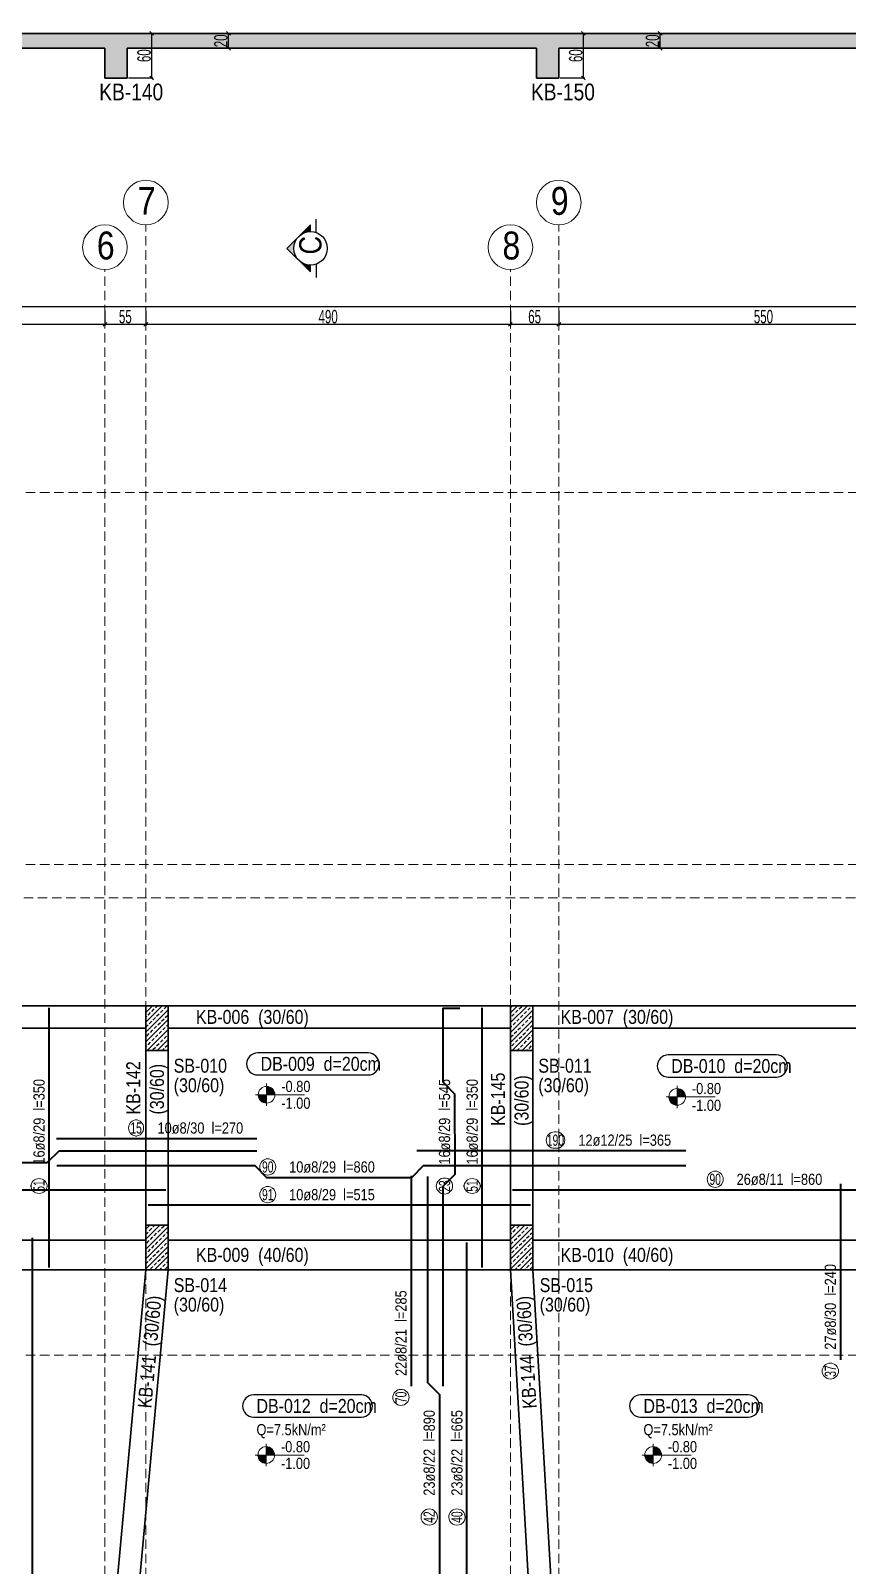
# Model space of a CAD drawing. Header units: millimetres. Extents: x 2300 to 11114, y 689 to 8824.
# Drawn here: x 4697 to 5795, y 6712 to 8775 of the extents above; entities that cross this region are included whole.
import ezdxf
from ezdxf.enums import TextEntityAlignment as Align

# ---------------------------------------------------------------- set-up
doc = ezdxf.new("R2010")
doc.units = ezdxf.units.MM
doc.linetypes.add('DASHED', pattern=[19.05, 12.7, -6.35])
for name, color, linetype, lineweight in [('AKS BALONU (BEYKENT)', 7, 'Continuous', 20), ('AKS CIZGISI (BEYKENT)', 252, 'DASHED', 20), ('AKS NO (BEYKENT)', 3, 'Continuous', 20), ('AKS OLCU (BEYKENT)', 200, 'Continuous', 20), ('DONATI (BEYKENT)', 4, 'Continuous', 35), ('DONATI YAZISI (BEYKENT)', 3, 'Continuous', 20), ('DOSEME ISMI (BEYKENT)', 9, 'Continuous', 20), ('DOSEME PAFTA (BEYKENT)', 3, 'Continuous', 20), ('DOSEME SINIRI (BEYKENT)', 2, 'Continuous', 30), ('KESIT (BEYKENT)', 151, 'Continuous', 25), ('KESIT ISMI (BEYKENT)', 6, 'Continuous', 20), ('KIRIS (BEYKENT)', 2, 'Continuous', 30), ('KIRIS ISMI (BEYKENT)', 40, 'Continuous', 20), ('KOLON (BEYKENT)', 3, 'Continuous', 30), ('KOLON ISMI (BEYKENT)', 91, 'Continuous', 20), ('KOT CIZGI (BEYKENT)', 120, 'Continuous', 20), ('KOT YAZI (BEYKENT)', 7, 'Continuous', 20), ('OLCU (BEYKENT)', 14, 'Continuous', 20), ('POZ BALON (BEYKENT)', 14, 'Continuous', 20), ('POZ NO (BEYKENT)', 2, 'Continuous', 20), ('TARAMA (BEYKENT)', 252, 'Continuous', 25), ('YAZI (BEYKENT)', 140, 'Continuous', 20)]:
    doc.layers.add(name, color=color, linetype=linetype, lineweight=lineweight)
doc.styles.add('DONATI YAZISI (BEYKENT)', font='')
doc.styles.add('DSMOLC-50', font='bahnschrift light condensed', dxfattribs={"width": 0.75, "height": 18})
doc.styles.add('KOT (BEYKENT)', font='')
doc.styles.add('OLC-50', font='bahnschrift light condensed', dxfattribs={"width": 0.75, "height": 18})
doc.styles.add('stastyle', font='RomanSTA.ttf')
doc.styles.add('YAZI (BEYKENT)', font='')
doc.styles.get('DONATI YAZISI (BEYKENT)').set_extended_font_data('Bahnschrift Light Condensed')
doc.styles.get('KOT (BEYKENT)').set_extended_font_data('Bahnschrift Light Condensed')
doc.styles.get('YAZI (BEYKENT)').set_extended_font_data('Bahnschrift Light Condensed')
doc.dimstyles.new('DSMOLC-50', dxfattribs={"dimtxt": 18, "dimasz": 5, "dimexe": 2, "dimexo": 2, "dimgap": 1, "dimtad": 1, "dimdec": 1, "dimrnd": 0.5, "dimzin": 12, "dimdsep": 46, "dimtxsty": 'DSMOLC-50', "dimblk": 'OBLIQUE', "dimblk1": 'OBLIQUE', "dimblk2": 'OBLIQUE', "dimcen": 0, "dimclrt": 7, "dimadec": 0, "dimazin": 0, "dimtfac": 1, "dimtdec": 4, "dimtix": 1, "dimtmove": 2, "dimatfit": 3, "dimfxl": 1, "dimtzin": 0, "dimarcsym": 0})
pattern_1 = [(45, (705.027, 417.84), (-6.629126, 6.629126), []), (45, (711.6565, 417.84), (-6.629126, 6.629126), [4.6875, -2.34375])]

# ---------------------------------------------------------------- blocks, each defined once
blk = doc.blocks.new('_Oblique')
at = {"color": 0, "linetype": 'ByBlock', "lineweight": -2}
blk.add_line((-0.5, -0.5), (0.5, 0.5), dxfattribs=at)
blk = doc.blocks.new('*D317')
at = {"layer": 'AKS OLCU (BEYKENT)', "color": 0, "lineweight": -2, "transparency": 16777216}
for p, q in [((4366.9, 8398.3), (4366.9, 8378.3)), ((4366.9, 8380.3), (4796.9, 8380.3)), ((4796.9, 8398.3), (4796.9, 8378.3))]:
    blk.add_line(p, q, dxfattribs=at)
at = {"layer": 'DEFPOINTS', "color": 0, "transparency": 16777216}
for p in [(4366.9, 8400.3), (4796.9, 8400.3), (4796.9, 8380.3)]:
    blk.add_point(p, dxfattribs=at)
at = {"layer": 'AKS OLCU (BEYKENT)', "color": 0, "lineweight": -2, "transparency": 16777216, "xscale": 5, "yscale": 5, "zscale": 5, "rotation": 180}
blk.add_blockref('_Oblique', (4366.9, 8380.3), dxfattribs=at)
at = {"layer": 'AKS OLCU (BEYKENT)', "color": 0, "lineweight": -2, "transparency": 16777216, "xscale": 5, "yscale": 5, "zscale": 5}
blk.add_blockref('_Oblique', (4796.9, 8380.3), dxfattribs=at)
at = {"layer": 'AKS OLCU (BEYKENT)', "color": 7, "transparency": 16777216, "insert": (4581.9, 8390.4), "char_height": 18, "attachment_point": 5, "style": 'DSMOLC-50'}
blk.add_mtext('430', dxfattribs=at)
blk = doc.blocks.new('*D318')
at = {"layer": 'AKS OLCU (BEYKENT)', "color": 0, "lineweight": -2, "transparency": 16777216}
for p, q in [((4796.9, 8398.3), (4796.9, 8378.3)), ((4796.9, 8380.3), (4851.9, 8380.3)), ((4851.9, 8398.3), (4851.9, 8378.3))]:
    blk.add_line(p, q, dxfattribs=at)
at = {"layer": 'DEFPOINTS', "color": 0, "transparency": 16777216}
for p in [(4796.9, 8400.3), (4851.9, 8400.3), (4851.9, 8380.3)]:
    blk.add_point(p, dxfattribs=at)
at = {"layer": 'AKS OLCU (BEYKENT)', "color": 0, "lineweight": -2, "transparency": 16777216, "xscale": 5, "yscale": 5, "zscale": 5, "rotation": 180}
blk.add_blockref('_Oblique', (4796.9, 8380.3), dxfattribs=at)
at = {"layer": 'AKS OLCU (BEYKENT)', "color": 0, "lineweight": -2, "transparency": 16777216, "xscale": 5, "yscale": 5, "zscale": 5}
blk.add_blockref('_Oblique', (4851.9, 8380.3), dxfattribs=at)
at = {"layer": 'AKS OLCU (BEYKENT)', "color": 7, "transparency": 16777216, "insert": (4824.4, 8390.4), "char_height": 18, "attachment_point": 5, "style": 'DSMOLC-50'}
blk.add_mtext('55', dxfattribs=at)
blk = doc.blocks.new('*D319')
at = {"layer": 'AKS OLCU (BEYKENT)', "color": 0, "lineweight": -2, "transparency": 16777216}
for p, q in [((4851.9, 8398.3), (4851.9, 8378.3)), ((4851.9, 8380.3), (5341.9, 8380.3)), ((5341.9, 8398.3), (5341.9, 8378.3))]:
    blk.add_line(p, q, dxfattribs=at)
at = {"layer": 'DEFPOINTS', "color": 0, "transparency": 16777216}
for p in [(4851.9, 8400.3), (5341.9, 8400.3), (5341.9, 8380.3)]:
    blk.add_point(p, dxfattribs=at)
at = {"layer": 'AKS OLCU (BEYKENT)', "color": 0, "lineweight": -2, "transparency": 16777216, "xscale": 5, "yscale": 5, "zscale": 5, "rotation": 180}
blk.add_blockref('_Oblique', (4851.9, 8380.3), dxfattribs=at)
at = {"layer": 'AKS OLCU (BEYKENT)', "color": 0, "lineweight": -2, "transparency": 16777216, "xscale": 5, "yscale": 5, "zscale": 5}
blk.add_blockref('_Oblique', (5341.9, 8380.3), dxfattribs=at)
at = {"layer": 'AKS OLCU (BEYKENT)', "color": 7, "transparency": 16777216, "insert": (5096.9, 8390.4), "char_height": 18, "attachment_point": 5, "style": 'DSMOLC-50'}
blk.add_mtext('490', dxfattribs=at)
blk = doc.blocks.new('*D320')
at = {"layer": 'AKS OLCU (BEYKENT)', "color": 0, "lineweight": -2, "transparency": 16777216}
for p, q in [((5341.9, 8398.3), (5341.9, 8378.3)), ((5341.9, 8380.3), (5406.9, 8380.3)), ((5406.9, 8398.3), (5406.9, 8378.3))]:
    blk.add_line(p, q, dxfattribs=at)
at = {"layer": 'DEFPOINTS', "color": 0, "transparency": 16777216}
for p in [(5341.9, 8400.3), (5406.9, 8400.3), (5406.9, 8380.3)]:
    blk.add_point(p, dxfattribs=at)
at = {"layer": 'AKS OLCU (BEYKENT)', "color": 0, "lineweight": -2, "transparency": 16777216, "xscale": 5, "yscale": 5, "zscale": 5, "rotation": 180}
blk.add_blockref('_Oblique', (5341.9, 8380.3), dxfattribs=at)
at = {"layer": 'AKS OLCU (BEYKENT)', "color": 0, "lineweight": -2, "transparency": 16777216, "xscale": 5, "yscale": 5, "zscale": 5}
blk.add_blockref('_Oblique', (5406.9, 8380.3), dxfattribs=at)
at = {"layer": 'AKS OLCU (BEYKENT)', "color": 7, "transparency": 16777216, "insert": (5374.4, 8390.4), "char_height": 18, "attachment_point": 5, "style": 'DSMOLC-50'}
blk.add_mtext('65', dxfattribs=at)
blk = doc.blocks.new('*D321')
at = {"layer": 'AKS OLCU (BEYKENT)', "color": 0, "lineweight": -2, "transparency": 16777216}
for p, q in [((5406.9, 8398.3), (5406.9, 8378.3)), ((5406.9, 8380.3), (5956.9, 8380.3)), ((5956.9, 8398.3), (5956.9, 8378.3))]:
    blk.add_line(p, q, dxfattribs=at)
at = {"layer": 'DEFPOINTS', "color": 0, "transparency": 16777216}
for p in [(5406.9, 8400.3), (5956.9, 8400.3), (5956.9, 8380.3)]:
    blk.add_point(p, dxfattribs=at)
at = {"layer": 'AKS OLCU (BEYKENT)', "color": 0, "lineweight": -2, "transparency": 16777216, "xscale": 5, "yscale": 5, "zscale": 5, "rotation": 180}
blk.add_blockref('_Oblique', (5406.9, 8380.3), dxfattribs=at)
at = {"layer": 'AKS OLCU (BEYKENT)', "color": 0, "lineweight": -2, "transparency": 16777216, "xscale": 5, "yscale": 5, "zscale": 5}
blk.add_blockref('_Oblique', (5956.9, 8380.3), dxfattribs=at)
at = {"layer": 'AKS OLCU (BEYKENT)', "color": 7, "transparency": 16777216, "insert": (5681.9, 8390.4), "char_height": 18, "attachment_point": 5, "style": 'DSMOLC-50'}
blk.add_mtext('550', dxfattribs=at)
blk = doc.blocks.new('*D353')
at = {"layer": 'AKS OLCU (BEYKENT)', "color": 0, "lineweight": -2, "transparency": 16777216}
for p, q in [((3561.9, 8402.3), (3561.9, 8406.3)), ((3561.9, 8404.3), (10671.9, 8404.3)), ((10671.9, 8402.3), (10671.9, 8406.3))]:
    blk.add_line(p, q, dxfattribs=at)
at = {"layer": 'DEFPOINTS', "color": 0, "transparency": 16777216}
for p in [(3561.9, 8400.3), (10671.9, 8404.3), (10671.9, 8400.3)]:
    blk.add_point(p, dxfattribs=at)
at = {"layer": 'AKS OLCU (BEYKENT)', "color": 0, "lineweight": -2, "transparency": 16777216, "xscale": 5, "yscale": 5, "zscale": 5, "rotation": 180}
blk.add_blockref('_Oblique', (3561.9, 8404.3), dxfattribs=at)
at = {"layer": 'AKS OLCU (BEYKENT)', "color": 0, "lineweight": -2, "transparency": 16777216, "xscale": 5, "yscale": 5, "zscale": 5}
blk.add_blockref('_Oblique', (10671.9, 8404.3), dxfattribs=at)
at = {"layer": 'AKS OLCU (BEYKENT)', "color": 7, "transparency": 16777216, "insert": (7116.9, 8414.4), "char_height": 18, "attachment_point": 5, "style": 'DSMOLC-50'}
blk.add_mtext('7110', dxfattribs=at)
blk = doc.blocks.new('*D274')
at = {"layer": 'DEFPOINTS', "color": 0, "transparency": 16777216}
for p in [(4826.8, 8771.4), (4859.8, 8771.4), (4826.8, 8711.4)]:
    blk.add_point(p, dxfattribs=at)
at = {"layer": 'OLCU (BEYKENT)', "color": 0, "lineweight": -2, "transparency": 16777216}
for p, q in [((4828.8, 8771.4), (4861.8, 8771.4)), ((4859.8, 8711.4), (4859.8, 8771.4)), ((4828.8, 8711.4), (4861.8, 8711.4))]:
    blk.add_line(p, q, dxfattribs=at)
at = {"layer": 'OLCU (BEYKENT)', "color": 0, "lineweight": -2, "transparency": 16777216, "xscale": 5, "yscale": 5, "zscale": 5}
for p, rotation in [((4859.8, 8771.4), 90), ((4859.8, 8711.4), 270)]:
    blk.add_blockref('_Oblique', p, dxfattribs=dict(at, rotation=rotation))
at = {"layer": 'OLCU (BEYKENT)', "color": 7, "lineweight": -3, "transparency": 16777216, "insert": (4849.6, 8741.4), "char_height": 18, "attachment_point": 5, "rotation": 90, "style": 'OLC-50'}
blk.add_mtext('60', dxfattribs=at)
blk = doc.blocks.new('*D275')
at = {"layer": 'DEFPOINTS', "color": 0, "transparency": 16777216}
for p in [(4940.7, 8771.4), (4963, 8771.4), (4940.7, 8751.4)]:
    blk.add_point(p, dxfattribs=at)
at = {"layer": 'OLCU (BEYKENT)', "color": 0, "lineweight": -2, "transparency": 16777216}
for p, q in [((4942.7, 8771.4), (4965, 8771.4)), ((4963, 8751.4), (4963, 8771.4)), ((4942.7, 8751.4), (4965, 8751.4))]:
    blk.add_line(p, q, dxfattribs=at)
at = {"layer": 'OLCU (BEYKENT)', "color": 0, "lineweight": -2, "transparency": 16777216, "xscale": 5, "yscale": 5, "zscale": 5}
for p, rotation in [((4963, 8771.4), 90), ((4963, 8751.4), 270)]:
    blk.add_blockref('_Oblique', p, dxfattribs=dict(at, rotation=rotation))
at = {"layer": 'OLCU (BEYKENT)', "color": 7, "lineweight": -3, "transparency": 16777216, "insert": (4952.8, 8761.4), "char_height": 18, "attachment_point": 5, "rotation": 90, "style": 'OLC-50'}
blk.add_mtext('20', dxfattribs=at)
blk = doc.blocks.new('*D276')
at = {"layer": 'DEFPOINTS', "color": 0, "transparency": 16777216}
for p in [(5406.9, 8771.4), (5439.9, 8771.4), (5406.9, 8711.4)]:
    blk.add_point(p, dxfattribs=at)
at = {"layer": 'OLCU (BEYKENT)', "color": 0, "lineweight": -2, "transparency": 16777216}
for p, q in [((5408.9, 8771.4), (5441.9, 8771.4)), ((5439.9, 8711.4), (5439.9, 8771.4)), ((5408.9, 8711.4), (5441.9, 8711.4))]:
    blk.add_line(p, q, dxfattribs=at)
at = {"layer": 'OLCU (BEYKENT)', "color": 0, "lineweight": -2, "transparency": 16777216, "xscale": 5, "yscale": 5, "zscale": 5}
for p, rotation in [((5439.9, 8771.4), 90), ((5439.9, 8711.4), 270)]:
    blk.add_blockref('_Oblique', p, dxfattribs=dict(at, rotation=rotation))
at = {"layer": 'OLCU (BEYKENT)', "color": 7, "lineweight": -3, "transparency": 16777216, "insert": (5429.7, 8741.4), "char_height": 18, "attachment_point": 5, "rotation": 90, "style": 'OLC-50'}
blk.add_mtext('60', dxfattribs=at)
blk = doc.blocks.new('*D277')
at = {"layer": 'DEFPOINTS', "color": 0, "transparency": 16777216}
for p in [(5520.8, 8771.4), (5543.1, 8771.4), (5520.8, 8751.4)]:
    blk.add_point(p, dxfattribs=at)
at = {"layer": 'OLCU (BEYKENT)', "color": 0, "lineweight": -2, "transparency": 16777216}
for p, q in [((5522.8, 8771.4), (5545.1, 8771.4)), ((5543.1, 8751.4), (5543.1, 8771.4)), ((5522.8, 8751.4), (5545.1, 8751.4))]:
    blk.add_line(p, q, dxfattribs=at)
at = {"layer": 'OLCU (BEYKENT)', "color": 0, "lineweight": -2, "transparency": 16777216, "xscale": 5, "yscale": 5, "zscale": 5}
for p, rotation in [((5543.1, 8771.4), 90), ((5543.1, 8751.4), 270)]:
    blk.add_blockref('_Oblique', p, dxfattribs=dict(at, rotation=rotation))
at = {"layer": 'OLCU (BEYKENT)', "color": 7, "lineweight": -3, "transparency": 16777216, "insert": (5532.9, 8761.4), "char_height": 18, "attachment_point": 5, "rotation": 90, "style": 'OLC-50'}
blk.add_mtext('20', dxfattribs=at)

msp = doc.modelspace()

# ---------------------------------------------------------------- hatches: boundary and pattern name
at = {"layer": 'KESIT (BEYKENT)', "lineweight": -3}
h = msp.add_hatch(color=256, dxfattribs=at)
h.dxf.hatch_style = 1
h.paths.add_polyline_path([(5073.23, 8514.17), (5057.32, 8498.26, -0.1989124), (5073.23, 8504.85)])
h = msp.add_hatch(color=256, dxfattribs=at)
h.dxf.hatch_style = 1
h.paths.add_polyline_path([(5057.32, 8498.26), (5041.41, 8482.35), (5057.32, 8466.44, -0.1989124), (5050.73, 8482.35, -0.1989124)])
h = msp.add_hatch(color=256, dxfattribs=at)
h.dxf.hatch_style = 1
h.paths.add_polyline_path([(5073.23, 8459.85, -0.1989124), (5057.32, 8466.44), (5073.23, 8450.53)])
at = {"layer": 'KOT CIZGI (BEYKENT)'}
h = msp.add_hatch(color=256, dxfattribs=at)
h.dxf.hatch_style = 1
h.paths.add_polyline_path([(5014.2, 7355.42), (5014.2, 7344.17), (5025.45, 7344.17, 0.4142136)])
h = msp.add_hatch(color=256, dxfattribs=at)
h.dxf.hatch_style = 1
h.paths.add_polyline_path([(5566, 7352.55), (5566, 7341.3), (5577.25, 7341.3, 0.4142136)])
h = msp.add_hatch(color=256, dxfattribs=at)
h.dxf.hatch_style = 1
h.paths.add_polyline_path([(5014.2, 7344.17), (5002.95, 7344.17, 0.4142136), (5014.2, 7332.92)])
h = msp.add_hatch(color=256, dxfattribs=at)
h.dxf.hatch_style = 1
h.paths.add_polyline_path([(5566, 7341.3), (5554.75, 7341.3, 0.4142136), (5566, 7330.05)])
h = msp.add_hatch(color=256, dxfattribs=at)
h.dxf.hatch_style = 1
h.paths.add_polyline_path([(5013.71, 6859.8), (5002.46, 6859.8, 0.4142136), (5013.71, 6848.55)])
h = msp.add_hatch(color=256, dxfattribs=at)
h.dxf.hatch_style = 1
h.paths.add_polyline_path([(5013.71, 6871.05), (5013.71, 6859.8), (5024.96, 6859.8, 0.4142136)])
h = msp.add_hatch(color=256, dxfattribs=at)
h.dxf.hatch_style = 1
h.paths.add_polyline_path([(5533.71, 6859.8), (5522.46, 6859.8, 0.4142136), (5533.71, 6848.55)])
h = msp.add_hatch(color=256, dxfattribs=at)
h.dxf.hatch_style = 1
h.paths.add_polyline_path([(5533.71, 6871.05), (5533.71, 6859.8), (5544.96, 6859.8, 0.4142136)])
at = {"layer": 'TARAMA (BEYKENT)', "lineweight": -3}
h = msp.add_hatch(dxfattribs=at)
h.set_pattern_fill('ANSI33', color=256, scale=1.5)
h.set_pattern_definition([(45, (705.027, 255.692), (-6.735192, 6.735192), []), (45, (711.763, 255.692), (-6.735192, 6.735192), [4.7625, -2.38125])])
h.paths.add_polyline_path([(7146.93, 8751.37), (7681.98, 8751.37), (7681.98, 8711.37), (7711.93, 8711.37), (7711.93, 8771.37), (3561.78, 8771.37), (3561.78, 8711.37), (3591.88, 8711.37), (3591.88, 8751.37), (4231.78, 8751.37), (4231.78, 8711.37), (4261.83, 8711.37), (4261.83, 8751.37), (4796.78, 8751.37), (4796.78, 8711.37), (4826.83, 8711.37), (4826.83, 8751.37), (5376.98, 8751.37), (5376.98, 8711.37), (5406.93, 8711.37), (5406.93, 8751.37), (5956.78, 8751.37), (5956.78, 8711.37), (5986.83, 8711.37), (5986.83, 8751.37), (6536.78, 8751.37), (6536.78, 8711.37), (6566.83, 8711.37), (6566.83, 8751.37), (7116.98, 8751.37), (7116.98, 8711.37), (7146.93, 8711.37)])
at = {"layer": 'TARAMA (BEYKENT)'}
h = msp.add_hatch(dxfattribs=at)
h.set_pattern_fill('ANSI33', color=256, scale=1.5, style=0, pattern_type=0)
h.set_pattern_definition(pattern_1)
h.paths.add_polyline_path([(4851.88, 7463.91), (4881.88, 7463.91), (4881.88, 7403.91), (4851.88, 7403.91)], flags=0)
h = msp.add_hatch(dxfattribs=at)
h.set_pattern_fill('ANSI33', color=256, scale=1.5, style=0, pattern_type=0)
h.set_pattern_definition(pattern_1)
h.paths.add_polyline_path([(5341.88, 7463.91), (5371.88, 7463.91), (5371.88, 7403.91), (5341.88, 7403.91)], flags=0)
h = msp.add_hatch(dxfattribs=at)
h.set_pattern_fill('ANSI33', color=256, scale=1.5, style=0, pattern_type=0)
h.set_pattern_definition(pattern_1)
h.paths.add_polyline_path([(4851.88, 7168.91), (4881.88, 7168.91), (4881.88, 7108.91), (4851.88, 7108.91)], flags=0)
h = msp.add_hatch(dxfattribs=at)
h.set_pattern_fill('ANSI33', color=256, scale=1.5, style=0, pattern_type=0)
h.set_pattern_definition(pattern_1)
h.paths.add_polyline_path([(5341.88, 7168.91), (5371.88, 7168.91), (5371.88, 7108.91), (5341.88, 7108.91)], flags=0)

# ---------------------------------------------------------------- linework, layer by layer
at = {"layer": 'AKS BALONU (BEYKENT)'}
for centre in [(4851.88, 8543.91), (5406.88, 8543.91), (4796.88, 8483.91), (5341.88, 8483.91)]:
    msp.add_circle(centre, 30, dxfattribs=at)
at = {"layer": 'AKS CIZGISI (BEYKENT)'}
for p, q in [((4851.88, 808.91), (4851.88, 8513.91)), ((5406.88, 808.91), (5406.88, 8513.91)), ((4796.88, 868.91), (4796.88, 8453.91)), ((5341.88, 868.91), (5341.88, 8453.91)), ((3261.88, 8153.91), (10994.38, 8153.91)), ((3261.88, 7653.91), (10994.38, 7653.91)), ((3201.88, 7608.91), (11054.38, 7608.91)), ((3261.88, 7463.91), (10994.38, 7463.91)), ((3261.88, 7108.91), (10994.38, 7108.91)), ((3261.88, 6993.91), (10994.38, 6993.91))]:
    msp.add_line(p, q, dxfattribs=at)
at = {"layer": 'DONATI (BEYKENT)'}
for points in [[(4721.91, 7111.91), (4721.91, 7460.91)], [(5251.49, 6952.41), (5251.49, 7221.53), (5267.4, 7237.45), (5267.39, 7345.11), (5251.49, 7361.03), (5251.49, 7460.78), (5273.99, 7460.8)], [(5303.99, 7111.91), (5303.99, 7460.91)], [(4731.8, 7285.43), (5001.14, 7285.43)], [(4164.75, 7268.91), (4508.25, 7268.91), (4524.17, 7253), (4719.33, 7253.01), (4735.25, 7268.91), (5001.25, 7268.91)], [(5216.1, 7269.06), (5577.4, 7269.06)], [(4732.26, 7248.91), (4998.26, 7248.91), (5014.17, 7233), (5209.34, 7233.01), (5225.26, 7248.91), (5577.51, 7248.91)], [(5208.91, 6952.3), (5208.91, 7235.17)], [(5230.97, 6361.12), (5230.97, 6659.63), (5246.88, 6675.55), (5246.87, 6940.95), (5230.97, 6956.87), (5230.97, 7234.24)], [(5785.94, 6987.63), (5785.94, 7224.67)], [(4364.88, 7216.41), (4878.88, 7216.41)], [(5344.88, 7216.41), (6203.88, 7216.41)], [(4854.88, 7196.41), (5368.88, 7196.41)], [(4699.53, 6484.07), (4699.53, 7152.01)], [(5283.47, 6481.14), (5283.47, 7145.62)]]:
    msp.add_lwpolyline(points, dxfattribs=at)
at = {"layer": 'DOSEME PAFTA (BEYKENT)', "lineweight": -3}
for points in [[(5002.18, 7370.92), (5150.66, 7370.92, 1), (5150.66, 7400.6), (5002.18, 7400.6, 1)], [(5554.02, 7368.05), (5699.41, 7368.05, 1), (5699.41, 7397.73), (5554.02, 7397.73, 1)], [(4996.67, 6910.92), (5141.67, 6910.92, 1), (5141.67, 6940.6), (4996.67, 6940.6, 1)], [(5516.67, 6910.92), (5661.58, 6910.92, 1), (5661.58, 6940.6), (5516.67, 6940.6, 1)]]:
    msp.add_lwpolyline(points, format="xyb", close=True, dxfattribs=at)
at = {"layer": 'DOSEME SINIRI (BEYKENT)'}
for p, q in [((3561.78, 8771.37), (7711.93, 8771.37)), ((4261.83, 8751.37), (4796.78, 8751.37)), ((4796.78, 8751.37), (4796.78, 8711.37)), ((4826.83, 8751.37), (4826.83, 8711.37)), ((4826.83, 8751.37), (5376.98, 8751.37)), ((5376.98, 8751.37), (5376.98, 8711.37)), ((5406.93, 8751.37), (5406.93, 8711.37)), ((5406.93, 8751.37), (5956.78, 8751.37)), ((4796.78, 8711.37), (4826.83, 8711.37)), ((5376.98, 8711.37), (5406.93, 8711.37))]:
    msp.add_line(p, q, dxfattribs=at)
at = {"layer": 'KESIT (BEYKENT)', "lineweight": -3, "flags": 128}
for points in [[(5073.23, 8504.85), (5073.23, 8514.17), (5041.41, 8482.35), (5073.23, 8450.53), (5073.23, 8459.85)], [(5080.73, 8503.56), (5080.73, 8521.67)], [(5080.73, 8461.14), (5080.73, 8443.03)]]:
    msp.add_lwpolyline(points, dxfattribs=at)
at = {"layer": 'KESIT (BEYKENT)', "lineweight": -3}
msp.add_circle((5073.23, 8482.35), 22.5, dxfattribs=at)
at = {"layer": 'KIRIS (BEYKENT)'}
for p, q in [((4391.78, 7463.91), (4851.78, 7463.91)), ((4881.78, 7463.91), (5341.78, 7463.91)), ((5371.78, 7463.91), (6176.78, 7463.91)), ((4391.78, 7433.91), (4851.78, 7433.91)), ((4881.78, 7433.91), (5341.78, 7433.91)), ((5371.78, 7433.91), (6176.78, 7433.91)), ((4851.78, 7404.01), (4851.78, 7168.81)), ((4881.88, 7404.01), (4881.78, 7168.81)), ((5341.78, 7404.01), (5341.78, 7168.81)), ((5371.88, 7404.01), (5371.78, 7168.81)), ((4391.78, 7148.91), (4851.78, 7148.91)), ((4881.78, 7148.91), (5341.78, 7148.91)), ((5371.78, 7148.91), (6176.78, 7148.91)), ((4392.58, 7108.91), (4851.78, 7108.91)), ((4851.87, 7108.81), (4796.89, 6509.01)), ((4882, 7108.81), (4827.02, 6509.01)), ((4881.78, 7108.91), (5341.78, 7108.91)), ((5341.89, 7108.81), (5376.88, 6509.01)), ((5371.93, 7108.91), (6176.78, 7108.91)), ((5371.94, 7108.81), (5406.93, 6509.01))]:
    msp.add_line(p, q, dxfattribs=at)
at = {"layer": 'KOLON (BEYKENT)'}
for points in [[(4851.88, 7463.91), (4881.88, 7463.91), (4881.88, 7403.91), (4851.88, 7403.91)], [(5341.88, 7463.91), (5371.88, 7463.91), (5371.88, 7403.91), (5341.88, 7403.91)], [(4851.88, 7168.91), (4881.88, 7168.91), (4881.88, 7108.91), (4851.88, 7108.91)], [(5341.88, 7168.91), (5371.88, 7168.91), (5371.88, 7108.91), (5341.88, 7108.91)]]:
    msp.add_lwpolyline(points, close=True, dxfattribs=at)
at = {"layer": 'KOT CIZGI (BEYKENT)'}
for p, q in [((5014.2, 7359.17), (5014.2, 7329.17)), ((5566, 7356.3), (5566, 7326.3)), ((4999.2, 7344.17), (5065.23, 7344.17)), ((5551, 7341.3), (5617.03, 7341.3)), ((5013.71, 6874.8), (5013.71, 6844.8)), ((5533.71, 6874.8), (5533.71, 6844.8)), ((4998.71, 6859.8), (5064.75, 6859.8)), ((5518.71, 6859.8), (5584.75, 6859.8))]:
    msp.add_line(p, q, dxfattribs=at)
for centre in [(5014.2, 7344.17), (5566, 7341.3), (5013.71, 6859.8), (5533.71, 6859.8)]:
    msp.add_circle(centre, 11.25, dxfattribs=at)
at = {"layer": 'POZ BALON (BEYKENT)'}
for p, q in [((4839.69, 7310.57), (4838, 7310.57)), ((4839.69, 7288.57), (4838, 7288.57)), ((5400.98, 7294.19), (5403.81, 7294.19)), ((5400.98, 7272.19), (5403.81, 7272.19)), ((5015.99, 7258.14), (5015.53, 7258.14)), ((4697.41, 7222.49), (4697.41, 7220.53)), ((4719.41, 7222.49), (4719.41, 7220.53)), ((5015.99, 7236.14), (5015.53, 7236.14)), ((5279.49, 7222.49), (5279.49, 7220.53)), ((5301.49, 7222.49), (5301.49, 7220.53)), ((5617.31, 7241.54), (5616.84, 7241.54)), ((5015.97, 7220.91), (5015.51, 7220.91)), ((5242.26, 7221.78), (5242.26, 7221.28)), ((5264.26, 7221.78), (5264.26, 7221.28)), ((5617.31, 7219.54), (5616.84, 7219.54)), ((5015.97, 7198.91), (5015.51, 7198.91)), ((5760.8, 6972.95), (5760.8, 6972.4)), ((5782.8, 6972.95), (5782.8, 6972.4)), ((5183.77, 6937.58), (5183.77, 6937.12)), ((5205.77, 6937.58), (5205.77, 6937.12)), ((5221.73, 6776.45), (5221.73, 6776.26)), ((5243.73, 6776.45), (5243.73, 6776.26)), ((5258.97, 6776.35), (5258.97, 6776.33)), ((5280.97, 6776.35), (5280.97, 6776.33))]:
    msp.add_line(p, q, dxfattribs=at)
for centre, start, end in [((4839.69, 7299.57), 90, 270), ((4838, 7299.57), 270, 90), ((5400.98, 7283.19), 90, 270), ((5403.81, 7283.19), 270, 90), ((5015.99, 7247.14), 90, 270), ((5015.53, 7247.14), 270, 90), ((4708.41, 7220.53), 0, 180), ((4708.41, 7222.49), 180, 0), ((5253.26, 7221.28), 0, 180), ((5290.49, 7220.53), 0, 180), ((5290.49, 7222.49), 180, 0), ((5617.31, 7230.54), 90, 270), ((5616.84, 7230.54), 270, 90), ((5015.97, 7209.91), 90, 270), ((5015.51, 7209.91), 270, 90), ((5253.26, 7221.78), 180, 0), ((5771.8, 6972.4), 0, 180), ((5771.8, 6972.95), 180, 0), ((5194.77, 6937.12), 0, 180), ((5194.77, 6937.58), 180, 0), ((5232.73, 6776.26), 359.99993, 179.99993), ((5232.73, 6776.45), 179.99993, 359.99993), ((5269.97, 6776.33), 359.99993, 179.99993), ((5269.97, 6776.35), 179.99993, 359.99993)]:
    msp.add_arc(centre, 11, start, end, dxfattribs=at)

# ---------------------------------------------------------------- texts
at = {"layer": 'AKS NO (BEYKENT)', "style": 'YAZI (BEYKENT)'}
for s, p in [('7', (4841.2, 8527.41)), ('9', (5396.2, 8527.41)), ('6', (4786.12, 8467.41)), ('8', (5331.2, 8467.41))]:
    msp.add_text(s, height=37.5, dxfattribs=at).set_placement(p)
at = {"layer": 'DONATI (BEYKENT)', "style": 'stastyle'}
for s, p in [('& 2-.2- 1- 4.9- 5.7', (5344.88, 7216.41)), ('& 1-.2- 1- 4.9- 8.35', (4854.88, 7196.41)), ('& 1-.2- 1- 6- 0', (4776.88, 7111.91)), ('& 1-.2- 1- 6.000001- 0', (5266.88, 7111.91))]:
    msp.add_text(s, height=0.00075, dxfattribs=at).set_placement(p)
at = {"layer": 'DONATI YAZISI (BEYKENT)', "style": 'DONATI YAZISI (BEYKENT)'}
for s, rotation, p in [(' 16ø8/29  l=350', 90, (4715.91, 7245.51)), (' 16ø8/29  l=545', 90, (5260.76, 7245.53)), (' 16ø8/29  l=350', 90, (5297.99, 7245.51)), (' 27ø8/30  l=240', 90, (5779.3, 6996.68)), (' 22ø8/21  l=285', 90, (5202.27, 6961.35)), (' 23ø8/22  l=890', 89.99993, (5240.23, 6800.35)), (' 23ø8/22  l=665', 89.99993, (5277.47, 6800.34))]:
    msp.add_text(s, height=15, rotation=rotation, dxfattribs=at).set_placement(p)
for s, p in [(' 10ø8/30  l=270', (4862.85, 7292.07)), (' 12ø12/25  l=365', (5428.4, 7275.69)), (' 10ø8/29  l=860', (5039.76, 7239.64)), (' 26ø8/11  l=860', (5641.07, 7223.04)), (' 10ø8/29  l=515', (5039.74, 7202.41))]:
    msp.add_text(s, height=15, dxfattribs=at).set_placement(p)
at = {"layer": 'DOSEME ISMI (BEYKENT)', "style": 'YAZI (BEYKENT)'}
for s, p in [('DB-009  d=20cm', (5006.14, 7376.4)), ('DB-010  d=20cm', (5557.98, 7373.53)), ('DB-012  d=20cm', (5000.63, 6916.41)), ('DB-013  d=20cm', (5520.63, 6916.41))]:
    msp.add_text(s, height=18.75, dxfattribs=at).set_placement(p)
at = {"layer": 'KESIT ISMI (BEYKENT)', "style": 'YAZI (BEYKENT)'}
msp.add_text('C', height=30, rotation=90, dxfattribs=at).set_placement((5088.03, 8474.16))
at = {"layer": 'KIRIS ISMI (BEYKENT)', "style": 'YAZI (BEYKENT)'}
for s, height, p in [('KB-140', 22.5, (4789.28, 8681.37)), ('KB-150', 22.5, (5369.48, 8681.37)), ('KB-006  (30/60)', 18.75, (4919.28, 7439.53)), ('KB-007  (30/60)', 18.75, (5409.28, 7439.53)), ('KB-009  (40/60)', 18.75, (4919.28, 7119.53)), ('KB-010  (40/60)', 18.75, (5409.28, 7119.53))]:
    msp.add_text(s, height=height, dxfattribs=at).set_placement(p)
for s, rotation, p in [('KB-142', 90, (4844.39, 7317.66)), ('(30/60)', 90, (4876.27, 7317.67)), ('KB-145', 90, (5334.39, 7302.36)), ('(30/60)', 90, (5366.27, 7302.36)), ('KB-141  (30/60)', 84.7626, (4859.26, 6922.21)), ('KB-144  (30/60)', 93.33841, (5377.17, 6922.76))]:
    msp.add_text(s, height=18.75, rotation=rotation, dxfattribs=at).set_placement(p)
at = {"layer": 'KOLON ISMI (BEYKENT)', "style": 'YAZI (BEYKENT)'}
for s, p in [('SB-010', (4889.38, 7373.91)), ('SB-011', (5379.38, 7373.91)), ('(30/60)', (4889.38, 7347.66)), ('(30/60)', (5379.38, 7347.66)), ('SB-014', (4889.38, 7078.91)), ('SB-015', (5381.19, 7078.91)), ('(30/60)', (4889.38, 7052.66)), ('(30/60)', (5381.19, 7052.66))]:
    msp.add_text(s, height=18.75, dxfattribs=at).set_placement(p)
at = {"layer": 'KOT YAZI (BEYKENT)', "style": 'KOT (BEYKENT)'}
for s, p in [(' -0.80', (5029.2, 7347.92)), (' -0.80', (5581, 7345.05)), (' -1.00', (5029.2, 7325.42)), (' -1.00', (5581, 7322.55)), (' -0.80', (5028.71, 6863.55)), (' -0.80', (5548.71, 6863.55)), (' -1.00', (5028.71, 6841.05)), (' -1.00', (5548.71, 6841.05))]:
    msp.add_text(s, height=15, dxfattribs=at).set_placement(p)
at = {"layer": 'POZ NO (BEYKENT)', "style": 'YAZI (BEYKENT)', "width": 0.8}
for s, p in [('15', (4838.85, 7299.57)), ('190', (5402.4, 7283.19)), ('90', (5015.76, 7247.14)), ('90', (5617.07, 7230.54)), ('91', (5015.74, 7209.91))]:
    msp.add_text(s, height=15, dxfattribs=at).set_placement(p, align=Align.MIDDLE_CENTER)
for s, p in [('51', (4708.41, 7221.51)), ('23', (5253.26, 7221.53)), ('51', (5290.49, 7221.51)), ('37', (5771.8, 6972.68)), ('70', (5194.77, 6937.35)), ('42', (5232.73, 6776.35)), ('40', (5269.97, 6776.34))]:
    msp.add_text(s, height=15, rotation=90, dxfattribs=at).set_placement(p, align=Align.MIDDLE_CENTER)
at = {"layer": 'YAZI (BEYKENT)', "style": 'YAZI (BEYKENT)'}
for p in [(5000.63, 6886.41), (5520.63, 6886.41)]:
    msp.add_text('Q=7.5kN/m²', height=15, dxfattribs=at).set_placement(p)

# ---------------------------------------------------------------- dimensions: what is measured, and where the dimension line sits
at = {"layer": 'AKS OLCU (BEYKENT)'}
for base, p1, p2, picture, middle in [((10671.88, 8404.26), (3561.88, 8400.26), (10671.88, 8400.26), '*D353', (7116.88, 8414.45)), ((4796.88, 8380.26), (4366.88, 8400.26), (4796.88, 8400.26), '*D317', (4581.88, 8390.45)), ((4851.88, 8380.26), (4796.88, 8400.26), (4851.88, 8400.26), '*D318', (4824.38, 8390.36)), ((5341.88, 8380.26), (4851.88, 8400.26), (5341.88, 8400.26), '*D319', (5096.88, 8390.45)), ((5406.88, 8380.26), (5341.88, 8400.26), (5406.88, 8400.26), '*D320', (5374.38, 8390.36)), ((5956.88, 8380.26), (5406.88, 8400.26), (5956.88, 8400.26), '*D321', (5681.88, 8390.45))]:
    dim = msp.add_linear_dim(base=base, p1=p1, p2=p2, dimstyle='DSMOLC-50', dxfattribs=at)
    dim.commit()
    dim.dimension.update_dxf_attribs({"geometry": picture, "text_midpoint": middle})
at = {"layer": 'OLCU (BEYKENT)', "lineweight": -3}
for base, p1, p2, picture, middle in [((4859.81, 8771.37), (4826.83, 8711.37), (4826.83, 8771.37), '*D274', (4849.62, 8741.37)), ((4962.95, 8771.37), (4940.67, 8751.37), (4940.67, 8771.37), '*D275', (4952.77, 8761.37)), ((5439.91, 8771.37), (5406.93, 8711.37), (5406.93, 8771.37), '*D276', (5429.72, 8741.37)), ((5543.06, 8771.37), (5520.77, 8751.37), (5520.77, 8771.37), '*D277', (5532.87, 8761.37))]:
    dim = msp.add_linear_dim(base=base, p1=p1, p2=p2, angle=90, dimstyle='DSMOLC-50', override={"dimtxsty": 'OLC-50'}, dxfattribs=at)
    dim.commit()
    dim.dimension.update_dxf_attribs({"geometry": picture, "text_midpoint": middle})

doc.saveas('drawing.dxf')
